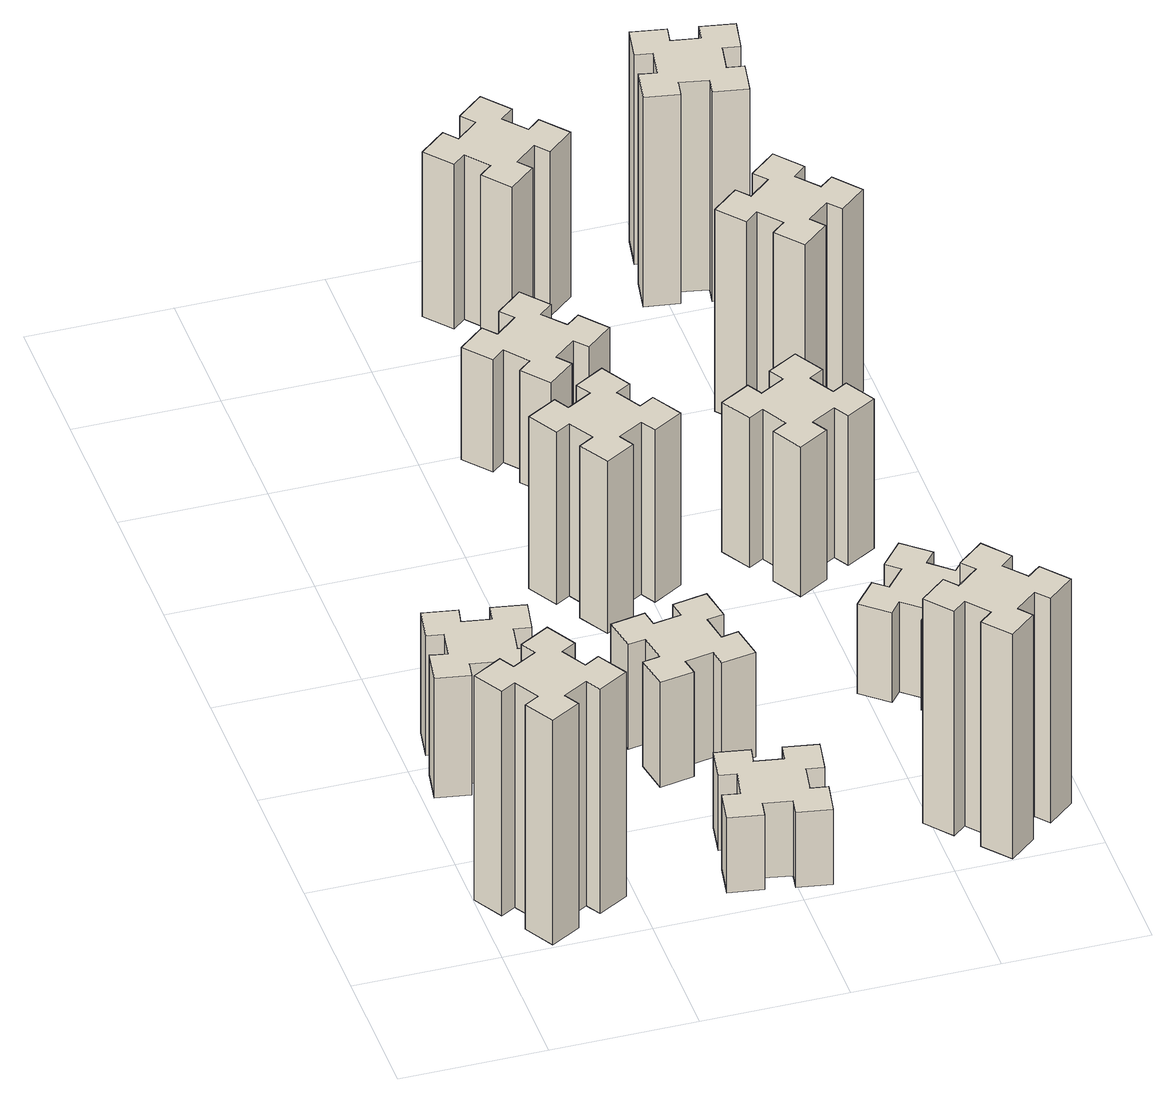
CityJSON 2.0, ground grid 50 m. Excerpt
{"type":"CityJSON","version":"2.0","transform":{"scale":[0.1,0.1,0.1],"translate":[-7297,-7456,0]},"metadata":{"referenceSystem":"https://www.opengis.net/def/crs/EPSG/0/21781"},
"CityObjects":{
"building1":{"type":"Building","attributes":{"class":"1000","function":"1000","usage":"1000","yearOfConstruction":2016,"roofType":"1000","measuredHeight":90,"storeysAboveGround":30,"storeysBelowGround":0},"geometry":[{"type":"Solid","lod":"1","boundaries":[[[[0,1,2,3,4,5,6,7,8,9,10,11,12,13,14,15,16,17,18,19]],[[17,16,20,21]],[[16,15,22,20]],[[15,14,23,22]],[[14,13,24,23]],[[13,12,25,24]],[[12,11,26,25]],[[11,10,27,26]],[[10,9,28,27]],[[9,8,29,28]],[[8,7,30,29]],[[7,6,31,30]],[[6,5,32,31]],[[5,4,33,32]],[[4,3,34,33]],[[3,2,35,34]],[[2,1,36,35]],[[1,0,37,36]],[[0,19,38,37]],[[19,18,39,38]],[[18,17,21,39]],[[24,25,26,27,28,29,30,31,32,33,34,35,36,37,38,39,21,20,22,23]]]]}]},
"building2":{"type":"Building","attributes":{"class":"1000","function":"1000","usage":"1000","yearOfConstruction":2016,"roofType":"1000","measuredHeight":48,"storeysAboveGround":30,"storeysBelowGround":0},"geometry":[{"type":"Solid","lod":"1","boundaries":[[[[40,41,42,43,44,45,46,47,48,49,50,51,52,53,54,55,56,57,58,59]],[[57,56,60,61]],[[56,55,62,60]],[[55,54,63,62]],[[54,53,64,63]],[[53,52,65,64]],[[52,51,66,65]],[[51,50,67,66]],[[50,49,68,67]],[[49,48,69,68]],[[48,47,70,69]],[[47,46,71,70]],[[46,45,72,71]],[[45,44,73,72]],[[44,43,74,73]],[[43,42,75,74]],[[42,41,76,75]],[[41,40,77,76]],[[40,59,78,77]],[[59,58,79,78]],[[58,57,61,79]],[[64,65,66,67,68,69,70,71,72,73,74,75,76,77,78,79,61,60,62,63]]]]}]},
"building3":{"type":"Building","attributes":{"class":"1000","function":"1000","usage":"1000","yearOfConstruction":2016,"roofType":"1000","measuredHeight":30,"storeysAboveGround":30,"storeysBelowGround":0},"geometry":[{"type":"Solid","lod":"1","boundaries":[[[[80,81,82,83,84,85,86,87,88,89,90,91,92,93,94,95,96,97,98,99]],[[97,96,100,101]],[[96,95,102,100]],[[95,94,103,102]],[[94,93,104,103]],[[93,92,105,104]],[[92,91,106,105]],[[91,90,107,106]],[[90,89,108,107]],[[89,88,109,108]],[[88,87,110,109]],[[87,86,111,110]],[[86,85,112,111]],[[85,84,113,112]],[[84,83,114,113]],[[83,82,115,114]],[[82,81,116,115]],[[81,80,117,116]],[[80,99,118,117]],[[99,98,119,118]],[[98,97,101,119]],[[104,105,106,107,108,109,110,111,112,113,114,115,116,117,118,119,101,100,102,103]]]]}]},
"building4":{"type":"Building","attributes":{"class":"1000","function":"1000","usage":"1000","yearOfConstruction":2016,"roofType":"1000","measuredHeight":42,"storeysAboveGround":30,"storeysBelowGround":0},"geometry":[{"type":"Solid","lod":"1","boundaries":[[[[120,121,122,123,124,125,126,127,128,129,130,131,132,133,134,135,136,137,138,139]],[[137,136,140,141]],[[136,135,142,140]],[[135,134,143,142]],[[134,133,144,143]],[[133,132,145,144]],[[132,131,146,145]],[[131,130,147,146]],[[130,129,148,147]],[[129,128,149,148]],[[128,127,150,149]],[[127,126,151,150]],[[126,125,152,151]],[[125,124,153,152]],[[124,123,154,153]],[[123,122,155,154]],[[122,121,156,155]],[[121,120,157,156]],[[120,139,158,157]],[[139,138,159,158]],[[138,137,141,159]],[[144,145,146,147,148,149,150,151,152,153,154,155,156,157,158,159,141,140,142,143]]]]}]},
"building5":{"type":"Building","attributes":{"class":"1000","function":"1000","usage":"1000","yearOfConstruction":2016,"roofType":"1000","measuredHeight":69,"storeysAboveGround":30,"storeysBelowGround":0},"geometry":[{"type":"Solid","lod":"1","boundaries":[[[[160,161,162,163,164,165,166,167,168,169,170,171,172,173,174,175,176,177,178,179]],[[177,176,180,181]],[[176,175,182,180]],[[175,174,183,182]],[[174,173,184,183]],[[173,172,185,184]],[[172,171,186,185]],[[171,170,187,186]],[[170,169,188,187]],[[169,168,189,188]],[[168,167,190,189]],[[167,166,191,190]],[[166,165,192,191]],[[165,164,193,192]],[[164,163,194,193]],[[163,162,195,194]],[[162,161,196,195]],[[161,160,197,196]],[[160,179,198,197]],[[179,178,199,198]],[[178,177,181,199]],[[184,185,186,187,188,189,190,191,192,193,194,195,196,197,198,199,181,180,182,183]]]]}]},
"building6":{"type":"Building","attributes":{"class":"1000","function":"1000","usage":"1000","yearOfConstruction":2016,"roofType":"1000","measuredHeight":45,"storeysAboveGround":30,"storeysBelowGround":0},"geometry":[{"type":"Solid","lod":"1","boundaries":[[[[200,201,202,203,204,205,206,207,208,209,210,211,212,213,214,215,216,217,218,219]],[[217,216,220,221]],[[216,215,222,220]],[[215,214,223,222]],[[214,213,224,223]],[[213,212,225,224]],[[212,211,226,225]],[[211,210,227,226]],[[210,209,228,227]],[[209,208,229,228]],[[208,207,230,229]],[[207,206,231,230]],[[206,205,232,231]],[[205,204,233,232]],[[204,203,234,233]],[[203,202,235,234]],[[202,201,236,235]],[[201,200,237,236]],[[200,219,238,237]],[[219,218,239,238]],[[218,217,221,239]],[[224,225,226,227,228,229,230,231,232,233,234,235,236,237,238,239,221,220,222,223]]]]}]},
"building7":{"type":"Building","attributes":{"class":"1000","function":"1000","usage":"1000","yearOfConstruction":2016,"roofType":"1000","measuredHeight":90,"storeysAboveGround":30,"storeysBelowGround":0},"geometry":[{"type":"Solid","lod":"1","boundaries":[[[[240,241,242,243,244,245,246,247,248,249,250,251,252,253,254,255,256,257,258,259]],[[257,256,260,261]],[[256,255,262,260]],[[255,254,263,262]],[[254,253,264,263]],[[253,252,265,264]],[[252,251,266,265]],[[251,250,267,266]],[[250,249,268,267]],[[249,248,269,268]],[[248,247,270,269]],[[247,246,271,270]],[[246,245,272,271]],[[245,244,273,272]],[[244,243,274,273]],[[243,242,275,274]],[[242,241,276,275]],[[241,240,277,276]],[[240,259,278,277]],[[259,258,279,278]],[[258,257,261,279]],[[264,265,266,267,268,269,270,271,272,273,274,275,276,277,278,279,261,260,262,263]]]]}]},
"building8":{"type":"Building","attributes":{"class":"1000","function":"1000","usage":"1000","yearOfConstruction":2016,"roofType":"1000","measuredHeight":66,"storeysAboveGround":30,"storeysBelowGround":0},"geometry":[{"type":"Solid","lod":"1","boundaries":[[[[280,281,282,283,284,285,286,287,288,289,290,291,292,293,294,295,296,297,298,299]],[[297,296,300,301]],[[296,295,302,300]],[[295,294,303,302]],[[294,293,304,303]],[[293,292,305,304]],[[292,291,306,305]],[[291,290,307,306]],[[290,289,308,307]],[[289,288,309,308]],[[288,287,310,309]],[[287,286,311,310]],[[286,285,312,311]],[[285,284,313,312]],[[284,283,314,313]],[[283,282,315,314]],[[282,281,316,315]],[[281,280,317,316]],[[280,299,318,317]],[[299,298,319,318]],[[298,297,301,319]],[[304,305,306,307,308,309,310,311,312,313,314,315,316,317,318,319,301,300,302,303]]]]}]},
"building9":{"type":"Building","attributes":{"class":"1000","function":"1000","usage":"1000","yearOfConstruction":2016,"roofType":"1000","measuredHeight":36,"storeysAboveGround":30,"storeysBelowGround":0},"geometry":[{"type":"Solid","lod":"1","boundaries":[[[[320,321,322,323,324,325,326,327,328,329,330,331,332,333,334,335,336,337,338,339]],[[337,336,340,341]],[[336,335,342,340]],[[335,334,343,342]],[[334,333,344,343]],[[333,332,345,344]],[[332,331,346,345]],[[331,330,347,346]],[[330,329,348,347]],[[329,328,349,348]],[[328,327,350,349]],[[327,326,351,350]],[[326,325,352,351]],[[325,324,353,352]],[[324,323,354,353]],[[323,322,355,354]],[[322,321,356,355]],[[321,320,357,356]],[[320,339,358,357]],[[339,338,359,358]],[[338,337,341,359]],[[344,345,346,347,348,349,350,351,352,353,354,355,356,357,358,359,341,340,342,343]]]]}]},
"building10":{"type":"Building","attributes":{"class":"1000","function":"1000","usage":"1000","yearOfConstruction":2016,"roofType":"1000","measuredHeight":60,"storeysAboveGround":30,"storeysBelowGround":0},"geometry":[{"type":"Solid","lod":"1","boundaries":[[[[360,361,362,363,364,365,366,367,368,369,370,371,372,373,374,375,376,377,378,379]],[[377,376,380,381]],[[376,375,382,380]],[[375,374,383,382]],[[374,373,384,383]],[[373,372,385,384]],[[372,371,386,385]],[[371,370,387,386]],[[370,369,388,387]],[[369,368,389,388]],[[368,367,390,389]],[[367,366,391,390]],[[366,365,392,391]],[[365,364,393,392]],[[364,363,394,393]],[[363,362,395,394]],[[362,361,396,395]],[[361,360,397,396]],[[360,379,398,397]],[[379,378,399,398]],[[378,377,381,399]],[[384,385,386,387,388,389,390,391,392,393,394,395,396,397,398,399,381,380,382,383]]]]}]},
"building11":{"type":"Building","attributes":{"class":"1000","function":"1000","usage":"1000","yearOfConstruction":2016,"roofType":"1000","measuredHeight":81,"storeysAboveGround":30,"storeysBelowGround":0},"geometry":[{"type":"Solid","lod":"1","boundaries":[[[[400,401,402,403,404,405,406,407,408,409,410,411,412,413,414,415,416,417,418,419]],[[417,416,420,421]],[[416,415,422,420]],[[415,414,423,422]],[[414,413,424,423]],[[413,412,425,424]],[[412,411,426,425]],[[411,410,427,426]],[[410,409,428,427]],[[409,408,429,428]],[[408,407,430,429]],[[407,406,431,430]],[[406,405,432,431]],[[405,404,433,432]],[[404,403,434,433]],[[403,402,435,434]],[[402,401,436,435]],[[401,400,437,436]],[[400,419,438,437]],[[419,418,439,438]],[[418,417,421,439]],[[424,425,426,427,428,429,430,431,432,433,434,435,436,437,438,439,421,420,422,423]]]]}]},
"building12":{"type":"Building","attributes":{"class":"1000","function":"1000","usage":"1000","yearOfConstruction":2016,"roofType":"1000","measuredHeight":84,"storeysAboveGround":30,"storeysBelowGround":0},"geometry":[{"type":"Solid","lod":"1","boundaries":[[[[440,441,442,443,444,445,446,447,448,449,450,451,452,453,454,455,456,457,458,459]],[[457,456,460,461]],[[456,455,462,460]],[[455,454,463,462]],[[454,453,464,463]],[[453,452,465,464]],[[452,451,466,465]],[[451,450,467,466]],[[450,449,468,467]],[[449,448,469,468]],[[448,447,470,469]],[[447,446,471,470]],[[446,445,472,471]],[[445,444,473,472]],[[444,443,474,473]],[[443,442,475,474]],[[442,441,476,475]],[[441,440,477,476]],[[440,459,478,477]],[[459,458,479,478]],[[458,457,461,479]],[[464,465,466,467,468,469,470,471,472,473,474,475,476,477,478,479,461,460,462,463]]]]}]}
},
"vertices":[
[356,257,0],[306,344,0],[358,374,0],[298,478,0],[194,418,0],[224,366,0],[137,316,0],[107,368,0],[3,308,0],[63,204,0],[115,234,0],[165,147,0],[113,117,0],[173,13,0],[277,73,0],[247,125,0],[334,175,0],[364,123,0],[468,183,0],[408,287,0],[334,175,900],[364,123,900],[247,125,900],[277,73,900],[173,13,900],[113,117,900],[165,147,900],[115,234,900],[63,204,900],[3,308,900],[107,368,900],[137,316,900],[224,366,900],[194,418,900],[298,478,900],[358,374,900],[306,344,900],[356,257,900],[408,287,900],[468,183,900],
[335,917,0],[352,1015,0],[411,1005,0],[432,1123,0],[314,1144,0],[304,1085,0],[205,1102,0],[216,1161,0],[97,1182,0],[77,1064,0],[136,1054,0],[118,955,0],[59,966,0],[38,847,0],[157,827,0],[167,886,0],[265,868,0],[255,809,0],[373,788,0],[394,907,0],[265,868,480],[255,809,480],[167,886,480],[157,827,480],[38,847,480],[59,966,480],[118,955,480],[136,1054,480],[77,1064,480],[97,1182,480],[216,1161,480],[205,1102,480],[304,1085,480],[314,1144,480],[432,1123,480],[411,1005,480],[352,1015,480],[335,917,480],[394,907,480],[373,788,480],
[876,314,0],[858,215,0],[799,226,0],[778,107,0],[897,87,0],[907,146,0],[1005,128,0],[995,69,0],[1113,48,0],[1134,167,0],[1075,177,0],[1092,275,0],[1151,265,0],[1172,383,0],[1054,404,0],[1044,345,0],[945,362,0],[956,421,0],[837,442,0],[817,324,0],[945,362,300],[956,421,300],[1044,345,300],[1054,404,300],[1172,383,300],[1151,265,300],[1092,275,300],[1075,177,300],[1134,167,300],[1113,48,300],[995,69,300],[1005,128,300],[907,146,300],[897,87,300],[778,107,300],[799,226,300],[858,215,300],[876,314,300],[817,324,300],[837,442,300],
[905,1002,0],[807,985,0],[797,1044,0],[678,1023,0],[699,905,0],[758,915,0],[776,817,0],[717,807,0],[737,688,0],[856,709,0],[845,768,0],[944,786,0],[954,727,0],[1072,747,0],[1051,866,0],[992,855,0],[975,954,0],[1034,964,0],[1013,1082,0],[895,1061,0],[975,954,420],[1034,964,420],[992,855,420],[1051,866,420],[1072,747,420],[954,727,420],[944,786,420],[845,768,420],[856,709,420],[737,688,420],[717,807,420],[776,817,420],[758,915,420],[699,905,420],[678,1023,420],[797,1044,420],[807,985,420],[905,1002,420],[895,1061,420],[1013,1082,420],
[887,1605,0],[974,1655,0],[1004,1603,0],[1108,1663,0],[1048,1767,0],[996,1737,0],[946,1824,0],[998,1854,0],[938,1958,0],[834,1898,0],[864,1846,0],[777,1796,0],[747,1848,0],[643,1788,0],[703,1684,0],[755,1714,0],[805,1627,0],[753,1597,0],[813,1493,0],[917,1553,0],[805,1627,690],[753,1597,690],[755,1714,690],[703,1684,690],[643,1788,690],[747,1848,690],[777,1796,690],[864,1846,690],[834,1898,690],[938,1958,690],[998,1854,690],[946,1824,690],[996,1737,690],[1048,1767,690],[1108,1663,690],[1004,1603,690],[974,1655,690],[887,1605,690],[917,1553,690],[813,1493,690],
[843,2582,0],[766,2517,0],[728,2563,0],[636,2486,0],[713,2394,0],[759,2433,0],[823,2356,0],[777,2318,0],[854,2226,0],[946,2303,0],[908,2349,0],[984,2413,0],[1023,2367,0],[1115,2444,0],[1038,2536,0],[992,2498,0],[927,2574,0],[973,2613,0],[896,2705,0],[804,2628,0],[927,2574,450],[973,2613,450],[992,2498,450],[1038,2536,450],[1115,2444,450],[1023,2367,450],[984,2413,450],[908,2349,450],[946,2303,450],[854,2226,450],[777,2318,450],[823,2356,450],[759,2433,450],[713,2394,450],[636,2486,450],[728,2563,450],[766,2517,450],[843,2582,450],[804,2628,450],[896,2705,450],
[1748,129,0],[1824,193,0],[1863,147,0],[1955,224,0],[1878,316,0],[1832,278,0],[1767,354,0],[1813,393,0],[1736,485,0],[1644,408,0],[1683,362,0],[1606,297,0],[1568,343,0],[1476,266,0],[1553,174,0],[1599,213,0],[1663,136,0],[1617,98,0],[1694,6,0],[1786,83,0],[1663,136,900],[1617,98,900],[1599,213,900],[1553,174,900],[1476,266,900],[1568,343,900],[1606,297,900],[1683,362,900],[1644,408,900],[1736,485,900],[1813,393,900],[1767,354,900],[1832,278,900],[1878,316,900],[1955,224,900],[1863,147,900],[1824,193,900],[1748,129,900],[1786,83,900],[1694,6,900],
[1092,3238,0],[1027,3314,0],[1073,3353,0],[996,3445,0],[904,3368,0],[943,3322,0],[866,3257,0],[828,3303,0],[736,3226,0],[813,3134,0],[859,3173,0],[923,3096,0],[877,3058,0],[954,2966,0],[1046,3043,0],[1008,3089,0],[1084,3153,0],[1123,3107,0],[1215,3184,0],[1138,3276,0],[1084,3153,660],[1123,3107,660],[1008,3089,660],[1046,3043,660],[954,2966,660],[877,3058,660],[923,3096,660],[859,3173,660],[813,3134,660],[736,3226,660],[828,3303,660],[866,3257,660],[943,3322,660],[904,3368,660],[996,3445,660],[1073,3353,660],[1027,3314,660],[1092,3238,660],[1138,3276,660],[1215,3184,660],
[1767,876,0],[1832,953,0],[1878,914,0],[1955,1006,0],[1863,1083,0],[1824,1037,0],[1748,1102,0],[1786,1148,0],[1694,1225,0],[1617,1133,0],[1663,1094,0],[1599,1018,0],[1553,1056,0],[1476,964,0],[1568,887,0],[1606,933,0],[1683,869,0],[1644,823,0],[1736,746,0],[1813,838,0],[1683,869,360],[1644,823,360],[1606,933,360],[1568,887,360],[1476,964,360],[1553,1056,360],[1599,1018,360],[1663,1094,360],[1617,1133,360],[1694,1225,360],[1786,1148,360],[1748,1102,360],[1824,1037,360],[1863,1083,360],[1955,1006,360],[1878,914,360],[1832,953,360],[1767,876,360],[1813,838,360],[1736,746,360],
[1504,1846,0],[1417,1796,0],[1387,1848,0],[1283,1788,0],[1343,1684,0],[1395,1714,0],[1445,1627,0],[1393,1597,0],[1453,1493,0],[1557,1553,0],[1527,1605,0],[1614,1655,0],[1644,1603,0],[1748,1663,0],[1688,1767,0],[1636,1737,0],[1586,1824,0],[1638,1854,0],[1578,1958,0],[1474,1898,0],[1586,1824,600],[1638,1854,600],[1636,1737,600],[1688,1767,600],[1748,1663,600],[1644,1603,600],[1614,1655,600],[1527,1605,600],[1557,1553,600],[1453,1493,600],[1393,1597,600],[1445,1627,600],[1395,1714,600],[1343,1684,600],[1283,1788,600],[1387,1848,600],[1417,1796,600],[1504,1846,600],[1474,1898,600],[1578,1958,600],
[1683,2582,0],[1606,2517,0],[1568,2563,0],[1476,2486,0],[1553,2394,0],[1599,2433,0],[1663,2356,0],[1617,2318,0],[1694,2226,0],[1786,2303,0],[1748,2349,0],[1824,2413,0],[1863,2367,0],[1955,2444,0],[1878,2536,0],[1832,2498,0],[1767,2574,0],[1813,2613,0],[1736,2705,0],[1644,2628,0],[1767,2574,810],[1813,2613,810],[1832,2498,810],[1878,2536,810],[1955,2444,810],[1863,2367,810],[1824,2413,810],[1748,2349,810],[1786,2303,810],[1694,2226,810],[1617,2318,810],[1663,2356,810],[1599,2433,810],[1553,2394,810],[1476,2486,810],[1568,2563,810],[1606,2517,810],[1683,2582,810],[1644,2628,810],[1736,2705,810],
[1684,3305,0],[1585,3322,0],[1596,3381,0],[1477,3402,0],[1457,3284,0],[1516,3274,0],[1498,3175,0],[1439,3186,0],[1418,3067,0],[1537,3047,0],[1547,3106,0],[1645,3088,0],[1635,3029,0],[1753,3008,0],[1774,3127,0],[1715,3137,0],[1732,3235,0],[1791,3225,0],[1812,3343,0],[1694,3364,0],[1732,3235,840],[1791,3225,840],[1715,3137,840],[1774,3127,840],[1753,3008,840],[1635,3029,840],[1645,3088,840],[1547,3106,840],[1537,3047,840],[1418,3067,840],[1439,3186,840],[1498,3175,840],[1516,3274,840],[1457,3284,840],[1477,3402,840],[1596,3381,840],[1585,3322,840],[1684,3305,840],[1694,3364,840],[1812,3343,840]
]}
